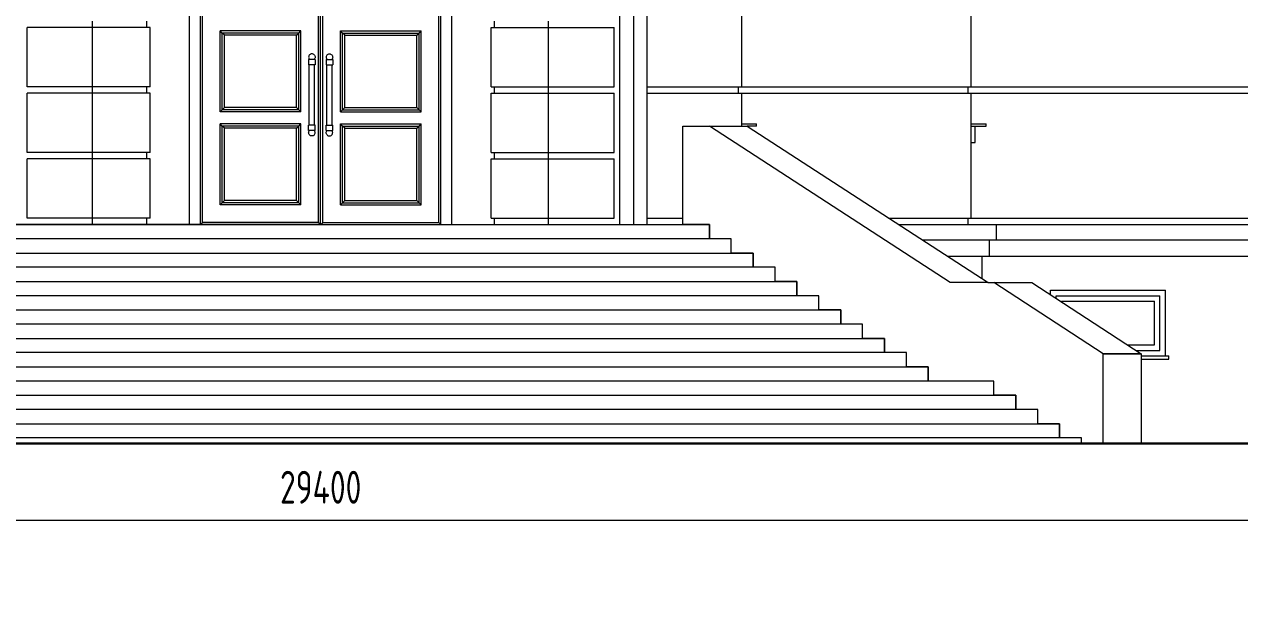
# Model space of a CAD drawing. Header units: millimetres. Extents: x -4890 to 184123, y 36 to 148549.
# Drawn here: x 20000 to 31114, y 104319 to 109549 of the extents above; entities that cross this region are included whole.
import ezdxf

# ---------------------------------------------------------------- set-up
doc = ezdxf.new("R2010")
doc.units = ezdxf.units.MM
for name, color, linetype, lineweight in [('Dimension', 4, 'Continuous', 5), ('Wall_General', 5, 'Continuous', 30), ('Wall_Satelit', 253, 'Continuous', 5)]:
    doc.layers.add(name, color=color, linetype=linetype, lineweight=lineweight)
doc.styles.add('OK300', font='isocpeur.ttf', dxfattribs={"width": 0.7, "height": 300})
doc.dimstyles.new('OK100', dxfattribs={"dimtxt": 300, "dimasz": 150, "dimexe": 150, "dimexo": 150, "dimgap": 150, "dimtad": 1, "dimdec": 0, "dimzin": 0, "dimdsep": 46, "dimtxsty": 'OK300', "dimblk": 'ARCHTICK', "dimcen": 150, "dimdle": 150, "dimclrd": 256, "dimclre": 256, "dimclrt": 256, "dimadec": 0, "dimazin": 0, "dimtfac": 1, "dimtdec": 0, "dimtofl": 0, "dimtmove": 0, "dimatfit": 3, "dimldrblk": 'DOT', "dimfxl": 1, "dimtolj": 1, "dimtzin": 0, "dimlwd": -1, "dimlwe": -1, "dimarcsym": 0})

# ---------------------------------------------------------------- blocks, each defined once
blk = doc.blocks.new('_ArchTick')
at = {"color": 0, "linetype": 'ByBlock', "const_width": 0.15}
blk.add_lwpolyline([(-0.5, -0.5), (0.5, 0.5)], dxfattribs=at)
blk = doc.blocks.new('*D116')
at = {"layer": 'Defpoints', "color": 0, "transparency": 16777216}
for p in [(37410, 105019), (8010, 104319), (37410, 104319)]:
    blk.add_point(p, dxfattribs=at)
at = {"layer": 'Dimension', "transparency": 16777216}
for p, q in [((8010, 104469), (8010, 105169)), ((37410, 104469), (37410, 105169)), ((7860, 105019), (37560, 105019))]:
    blk.add_line(p, q, dxfattribs=at)
at = {"layer": 'Dimension', "transparency": 16777216, "xscale": 150, "yscale": 150, "zscale": 150, "rotation": 180}
blk.add_blockref('_ArchTick', (8010, 105019), dxfattribs=at)
at = {"layer": 'Dimension', "transparency": 16777216, "xscale": 150, "yscale": 150, "zscale": 150}
blk.add_blockref('_ArchTick', (37410, 105019), dxfattribs=at)
at = {"layer": 'Dimension', "transparency": 16777216, "insert": (22710, 105319), "char_height": 300, "attachment_point": 5, "style": 'OK300'}
blk.add_mtext('\\A1;29400', dxfattribs=at)
blk = doc.blocks.new('_Dot')
at = {"layer": 'Dimension', "color": 0, "lineweight": -2}
blk.add_line((-0.5, 0), (-1, 0), dxfattribs=at)
at = {"layer": 'Dimension', "color": 0, "const_width": 0.5}
blk.add_lwpolyline([(-0.25, 0, 1), (0.25, 0, 1)], format="xyb", close=True, dxfattribs=at)

msp = doc.modelspace()

# ---------------------------------------------------------------- linework, layer by layer
at = {"layer": 'Wall_General'}
msp.add_lwpolyline([(49283.1, 105719), (7359.7, 105719), (7359.7, 106119), (-2004.9, 106119)], dxfattribs=at)
at = {"layer": 'Wall_Satelit'}
for p, q in [((25574.7, 107719), (25574.7, 119922.5)), ((25694.7, 107719), (25694.7, 119934.4)), ((25444.7, 107719), (25444.7, 119909.7)), ((22689.7, 107739), (22689.7, 112399)), ((22709.7, 107719), (22709.7, 112419)), ((22729.7, 107739), (22729.7, 112399)), ((21609.7, 107719), (21609.7, 111373.1)), ((21629.7, 107739), (21629.7, 111372.1)), ((23789.7, 107739), (23789.7, 111372.1)), ((23809.7, 107719), (23809.7, 111373.1)), ((21509.7, 107719), (21509.7, 111319)), ((23909.7, 107719), (23909.7, 111319)), ((26559.7, 108979), (26559.7, 110119)), ((28659.7, 108979), (28659.7, 110119)), ((20624.7, 109519), (20024.7, 109519)), ((20024.7, 108979), (20024.7, 109519)), ((20624.7, 109519), (20624.7, 109579)), ((21149.7, 109519), (20624.7, 109519)), ((20624.7, 108979), (20624.7, 109519)), ((21119.7, 109519), (21119.7, 109579)), ((21149.7, 108979), (21149.7, 109519)), ((22529.7, 109489), (21789.7, 109489)), ((21789.7, 108749), (21789.7, 109489)), ((21809.7, 109469), (21789.7, 109489)), ((22509.7, 109469), (22529.7, 109489)), ((22529.7, 108749), (22529.7, 109489)), ((22889.7, 108749), (22889.7, 109489)), ((22889.7, 109489), (23629.7, 109489)), ((22909.7, 109469), (22889.7, 109489)), ((23609.7, 109469), (23629.7, 109489)), ((23629.7, 108749), (23629.7, 109489)), ((24269.7, 108979), (24269.7, 109519)), ((24269.7, 109519), (24794.7, 109519)), ((24299.7, 109519), (24299.7, 109579)), ((24794.7, 109519), (24794.7, 109579)), ((24794.7, 108979), (24794.7, 109519)), ((24794.7, 109519), (25394.7, 109519)), ((25394.7, 108979), (25394.7, 109519)), ((22509.7, 109469), (21809.7, 109469)), ((21809.7, 108769), (21809.7, 109469)), ((21829.7, 109449), (21809.7, 109469)), ((22489.7, 109449), (21829.7, 109449)), ((21829.7, 108789), (21829.7, 109449)), ((22489.7, 109449), (22509.7, 109469)), ((22489.7, 108789), (22489.7, 109449)), ((22509.7, 108769), (22509.7, 109469)), ((22909.7, 108769), (22909.7, 109469)), ((22909.7, 109469), (23609.7, 109469)), ((22929.7, 109449), (22909.7, 109469)), ((22929.7, 108789), (22929.7, 109449)), ((22929.7, 109449), (23589.7, 109449)), ((23589.7, 109449), (23609.7, 109469)), ((23589.7, 108789), (23589.7, 109449)), ((23609.7, 108769), (23609.7, 109469)), ((22600.3, 109254.9), (22599.7, 109249)), ((22602, 109260.5), (22600.3, 109254.9)), ((22604.7, 109265.7), (22602, 109260.5)), ((22608.5, 109270.2), (22604.7, 109265.7)), ((22613, 109274), (22608.5, 109270.2)), ((22618.2, 109276.7), (22613, 109274)), ((22623.8, 109278.4), (22618.2, 109276.7)), ((22629.7, 109279), (22623.8, 109278.4)), ((22635.5, 109278.4), (22629.7, 109279)), ((22641.2, 109276.7), (22635.5, 109278.4)), ((22646.3, 109274), (22641.2, 109276.7)), ((22650.9, 109270.2), (22646.3, 109274)), ((22650.9, 109270.2), (22654.6, 109265.7)), ((22654.6, 109265.7), (22657.4, 109260.5)), ((22657.4, 109260.5), (22659.1, 109254.9)), ((22659.1, 109254.9), (22659.7, 109249)), ((22760.3, 109254.9), (22759.7, 109249)), ((22762, 109260.5), (22760.3, 109254.9)), ((22764.7, 109265.7), (22762, 109260.5)), ((22768.5, 109270.2), (22764.7, 109265.7)), ((22768.5, 109270.2), (22773, 109274)), ((22773, 109274), (22778.2, 109276.7)), ((22778.2, 109276.7), (22783.8, 109278.4)), ((22783.8, 109278.4), (22789.7, 109279)), ((22789.7, 109279), (22795.5, 109278.4)), ((22795.5, 109278.4), (22801.1, 109276.7)), ((22801.1, 109276.7), (22806.3, 109274)), ((22806.3, 109274), (22810.9, 109270.2)), ((22810.9, 109270.2), (22814.6, 109265.7)), ((22814.6, 109265.7), (22817.4, 109260.5)), ((22817.4, 109260.5), (22819.1, 109254.9)), ((22819.1, 109254.9), (22819.7, 109249)), ((22599.7, 109249), (22600.3, 109243.1)), ((22599.7, 109229), (22599.7, 109179)), ((22600.8, 109229), (22599.7, 109229)), ((22600.8, 109179), (22599.7, 109179)), ((22600.3, 109243.1), (22602, 109237.5)), ((22603.1, 109229), (22600.8, 109229)), ((22603.1, 109179), (22600.8, 109179)), ((22602, 109237.5), (22604.7, 109232.3)), ((22606.4, 109229), (22603.1, 109229)), ((22606.4, 109179), (22603.1, 109179)), ((22604.7, 109232.3), (22607.5, 109229)), ((22604.7, 108629), (22604.7, 109179)), ((22610.5, 109229), (22606.4, 109229)), ((22610.5, 109179), (22606.4, 109179)), ((22615.5, 109229), (22610.5, 109229)), ((22615.5, 109179), (22610.5, 109179)), ((22620.9, 109229), (22615.5, 109229)), ((22620.9, 109179), (22615.5, 109179)), ((22626.7, 109229), (22620.9, 109229)), ((22626.7, 109179), (22620.9, 109179)), ((22632.6, 109229), (22626.7, 109229)), ((22632.6, 109179), (22626.7, 109179)), ((22638.4, 109229), (22632.6, 109229)), ((22638.4, 109179), (22632.6, 109179)), ((22643.9, 109229), (22638.4, 109229)), ((22643.9, 109179), (22638.4, 109179)), ((22648.8, 109229), (22643.9, 109229)), ((22648.8, 109179), (22643.9, 109179)), ((22653, 109229), (22648.8, 109229)), ((22653, 109179), (22648.8, 109179)), ((22654.6, 109232.3), (22651.9, 109229)), ((22656.3, 109229), (22653, 109229)), ((22656.3, 109179), (22653, 109179)), ((22657.4, 109237.5), (22654.6, 109232.3)), ((22654.7, 108629), (22654.7, 109179)), ((22658.5, 109229), (22656.3, 109229)), ((22658.5, 109179), (22656.3, 109179)), ((22659.1, 109243.1), (22657.4, 109237.5)), ((22659.7, 109229), (22658.5, 109229)), ((22659.7, 109179), (22658.5, 109179)), ((22659.7, 109249), (22659.1, 109243.1)), ((22659.7, 109229), (22659.7, 109179)), ((22759.7, 109249), (22760.3, 109243.1)), ((22759.7, 109229), (22760.8, 109229)), ((22759.7, 109229), (22759.7, 109179)), ((22759.7, 109179), (22760.8, 109179)), ((22760.3, 109243.1), (22762, 109237.5)), ((22760.8, 109229), (22763.1, 109229)), ((22760.8, 109179), (22763.1, 109179)), ((22762, 109237.5), (22764.7, 109232.3)), ((22763.1, 109229), (22766.4, 109229)), ((22763.1, 109179), (22766.4, 109179)), ((22764.7, 109232.3), (22767.5, 109229)), ((22764.7, 108629), (22764.7, 109179)), ((22766.4, 109229), (22770.5, 109229)), ((22766.4, 109179), (22770.5, 109179)), ((22770.5, 109229), (22775.5, 109229)), ((22770.5, 109179), (22775.5, 109179)), ((22775.5, 109229), (22780.9, 109229)), ((22775.5, 109179), (22780.9, 109179)), ((22780.9, 109229), (22786.7, 109229)), ((22780.9, 109179), (22786.7, 109179)), ((22786.7, 109229), (22792.6, 109229)), ((22786.7, 109179), (22792.6, 109179)), ((22792.6, 109229), (22798.4, 109229)), ((22792.6, 109179), (22798.4, 109179)), ((22798.4, 109229), (22803.9, 109229)), ((22798.4, 109179), (22803.9, 109179)), ((22803.9, 109229), (22808.8, 109229)), ((22803.9, 109179), (22808.8, 109179)), ((22808.8, 109229), (22813, 109229)), ((22808.8, 109179), (22813, 109179)), ((22814.6, 109232.3), (22811.9, 109229)), ((22813, 109229), (22816.3, 109229)), ((22813, 109179), (22816.3, 109179)), ((22817.4, 109237.5), (22814.6, 109232.3)), ((22814.7, 108629), (22814.7, 109179)), ((22816.3, 109229), (22818.5, 109229)), ((22816.3, 109179), (22818.5, 109179)), ((22819.1, 109243.1), (22817.4, 109237.5)), ((22818.5, 109229), (22819.7, 109229)), ((22818.5, 109179), (22819.7, 109179)), ((22819.7, 109249), (22819.1, 109243.1)), ((22819.7, 109229), (22819.7, 109179)), ((20624.7, 108979), (20024.7, 108979)), ((21149.7, 108979), (20624.7, 108979)), ((20624.7, 108919), (20624.7, 108979)), ((21119.7, 108919), (21119.7, 108979)), ((24269.7, 108979), (24794.7, 108979)), ((24299.7, 108919), (24299.7, 108979)), ((24794.7, 108919), (24794.7, 108979)), ((24794.7, 108979), (25394.7, 108979)), ((25694.7, 108979), (26559.7, 108979)), ((26529.7, 108919), (26529.7, 108979)), ((26559.7, 108979), (28659.7, 108979)), ((28629.7, 108919), (28629.7, 108979)), ((28659.7, 108979), (31255.9, 108979)), ((20024.7, 108379), (20024.7, 108919)), ((20624.7, 108919), (20024.7, 108919)), ((20624.7, 108379), (20624.7, 108919)), ((21149.7, 108919), (20624.7, 108919)), ((21149.7, 108379), (21149.7, 108919)), ((24269.7, 108379), (24269.7, 108919)), ((24269.7, 108919), (24794.7, 108919)), ((24794.7, 108379), (24794.7, 108919)), ((24794.7, 108919), (25394.7, 108919)), ((25394.7, 108379), (25394.7, 108919)), ((25694.7, 108919), (26559.7, 108919)), ((26559.7, 108619), (26559.7, 108919)), ((26559.7, 108919), (28659.7, 108919)), ((28659.7, 107779), (28659.7, 108919)), ((28659.7, 108919), (31255.9, 108919)), ((21789.7, 108749), (21809.7, 108769)), ((22529.7, 108749), (21789.7, 108749)), ((21809.7, 108769), (21829.7, 108789)), ((22509.7, 108769), (21809.7, 108769)), ((22489.7, 108789), (21829.7, 108789)), ((22509.7, 108769), (22489.7, 108789)), ((22529.7, 108749), (22509.7, 108769)), ((22889.7, 108749), (22909.7, 108769)), ((22889.7, 108749), (23629.7, 108749)), ((22909.7, 108769), (22929.7, 108789)), ((22909.7, 108769), (23609.7, 108769)), ((22929.7, 108789), (23589.7, 108789)), ((23609.7, 108769), (23589.7, 108789)), ((23629.7, 108749), (23609.7, 108769)), ((21789.7, 107899), (21789.7, 108639)), ((21809.7, 108619), (21789.7, 108639)), ((22529.7, 108639), (21789.7, 108639)), ((22509.7, 108619), (21809.7, 108619)), ((21809.7, 107919), (21809.7, 108619)), ((21829.7, 108599), (21809.7, 108619)), ((22489.7, 108599), (21829.7, 108599)), ((21829.7, 107939), (21829.7, 108599)), ((22489.7, 108599), (22509.7, 108619)), ((22489.7, 107939), (22489.7, 108599)), ((22509.7, 108619), (22529.7, 108639)), ((22509.7, 107919), (22509.7, 108619)), ((22529.7, 107899), (22529.7, 108639)), ((22600.8, 108629), (22599.7, 108629)), ((22599.7, 108579), (22599.7, 108629)), ((22603.1, 108629), (22600.8, 108629)), ((22606.4, 108629), (22603.1, 108629)), ((22610.5, 108629), (22606.4, 108629)), ((22615.5, 108629), (22610.5, 108629)), ((22620.9, 108629), (22615.5, 108629)), ((22626.7, 108629), (22620.9, 108629)), ((22632.6, 108629), (22626.7, 108629)), ((22638.4, 108629), (22632.6, 108629)), ((22643.9, 108629), (22638.4, 108629)), ((22648.8, 108629), (22643.9, 108629)), ((22653, 108629), (22648.8, 108629)), ((22656.3, 108629), (22653, 108629)), ((22658.5, 108629), (22656.3, 108629)), ((22659.7, 108629), (22658.5, 108629)), ((22659.7, 108579), (22659.7, 108629)), ((22759.7, 108579), (22759.7, 108629)), ((22759.7, 108629), (22760.8, 108629)), ((22760.8, 108629), (22763.1, 108629)), ((22763.1, 108629), (22766.4, 108629)), ((22766.4, 108629), (22770.5, 108629)), ((22770.5, 108629), (22775.5, 108629)), ((22775.5, 108629), (22780.9, 108629)), ((22780.9, 108629), (22786.7, 108629)), ((22786.7, 108629), (22792.6, 108629)), ((22792.6, 108629), (22798.4, 108629)), ((22798.4, 108629), (22803.9, 108629)), ((22803.9, 108629), (22808.8, 108629)), ((22808.8, 108629), (22813, 108629)), ((22813, 108629), (22816.3, 108629)), ((22816.3, 108629), (22818.5, 108629)), ((22818.5, 108629), (22819.7, 108629)), ((22819.7, 108579), (22819.7, 108629)), ((22889.7, 107899), (22889.7, 108639)), ((22889.7, 108639), (23629.7, 108639)), ((22909.7, 108619), (22889.7, 108639)), ((22909.7, 107919), (22909.7, 108619)), ((22909.7, 108619), (23609.7, 108619)), ((22929.7, 108599), (22909.7, 108619)), ((22929.7, 107939), (22929.7, 108599)), ((22929.7, 108599), (23589.7, 108599)), ((23589.7, 108599), (23609.7, 108619)), ((23589.7, 107939), (23589.7, 108599)), ((23609.7, 108619), (23629.7, 108639)), ((23609.7, 107919), (23609.7, 108619)), ((23629.7, 107899), (23629.7, 108639)), ((26559.7, 108639), (26694.7, 108639)), ((26694.7, 108619), (26694.7, 108639)), ((28659.7, 108639), (28794.7, 108639)), ((28659.7, 108619), (28794.7, 108619)), ((28694.7, 108469), (28694.7, 108619)), ((28794.7, 108619), (28794.7, 108639)), ((22600.8, 108579), (22599.7, 108579)), ((22599.7, 108559), (22600.3, 108564.8)), ((22600.3, 108553.1), (22599.7, 108559)), ((22600.3, 108564.8), (22602, 108570.5)), ((22602, 108547.5), (22600.3, 108553.1)), ((22603.1, 108579), (22600.8, 108579)), ((22602, 108570.5), (22604.7, 108575.6)), ((22604.7, 108542.3), (22602, 108547.5)), ((22606.4, 108579), (22603.1, 108579)), ((22604.7, 108575.6), (22607.5, 108579)), ((22608.5, 108537.8), (22604.7, 108542.3)), ((22610.5, 108579), (22606.4, 108579)), ((22613, 108534), (22608.5, 108537.8)), ((22615.5, 108579), (22610.5, 108579)), ((22618.2, 108531.3), (22613, 108534)), ((22620.9, 108579), (22615.5, 108579)), ((22623.8, 108529.6), (22618.2, 108531.3)), ((22626.7, 108579), (22620.9, 108579)), ((22629.7, 108529), (22623.8, 108529.6)), ((22632.6, 108579), (22626.7, 108579)), ((22635.5, 108529.6), (22629.7, 108529)), ((22638.4, 108579), (22632.6, 108579)), ((22641.2, 108531.3), (22635.5, 108529.6)), ((22643.9, 108579), (22638.4, 108579)), ((22646.3, 108534), (22641.2, 108531.3)), ((22648.8, 108579), (22643.9, 108579)), ((22650.9, 108537.8), (22646.3, 108534)), ((22653, 108579), (22648.8, 108579)), ((22650.9, 108537.8), (22654.6, 108542.3)), ((22654.6, 108575.6), (22651.9, 108579)), ((22656.3, 108579), (22653, 108579)), ((22657.4, 108570.5), (22654.6, 108575.6)), ((22654.6, 108542.3), (22657.4, 108547.5)), ((22658.5, 108579), (22656.3, 108579)), ((22659.1, 108564.8), (22657.4, 108570.5)), ((22657.4, 108547.5), (22659.1, 108553.1)), ((22659.7, 108579), (22658.5, 108579)), ((22659.7, 108559), (22659.1, 108564.8)), ((22659.1, 108553.1), (22659.7, 108559)), ((22759.7, 108579), (22760.8, 108579)), ((22759.7, 108559), (22760.3, 108564.8)), ((22760.3, 108553.1), (22759.7, 108559)), ((22760.3, 108564.8), (22762, 108570.5)), ((22762, 108547.5), (22760.3, 108553.1)), ((22760.8, 108579), (22763.1, 108579)), ((22762, 108570.5), (22764.7, 108575.6)), ((22764.7, 108542.3), (22762, 108547.5)), ((22763.1, 108579), (22766.4, 108579)), ((22764.7, 108575.6), (22767.5, 108579)), ((22768.5, 108537.8), (22764.7, 108542.3)), ((22766.4, 108579), (22770.5, 108579)), ((22768.5, 108537.8), (22773, 108534)), ((22770.5, 108579), (22775.5, 108579)), ((22773, 108534), (22778.2, 108531.3)), ((22775.5, 108579), (22780.9, 108579)), ((22778.2, 108531.3), (22783.8, 108529.6)), ((22780.9, 108579), (22786.7, 108579)), ((22783.8, 108529.6), (22789.7, 108529)), ((22786.7, 108579), (22792.6, 108579)), ((22789.7, 108529), (22795.5, 108529.6)), ((22792.6, 108579), (22798.4, 108579)), ((22795.5, 108529.6), (22801.1, 108531.3)), ((22798.4, 108579), (22803.9, 108579)), ((22801.1, 108531.3), (22806.3, 108534)), ((22803.9, 108579), (22808.8, 108579)), ((22806.3, 108534), (22810.9, 108537.8)), ((22808.8, 108579), (22813, 108579)), ((22810.9, 108537.8), (22814.6, 108542.3)), ((22814.6, 108575.6), (22811.9, 108579)), ((22813, 108579), (22816.3, 108579)), ((22817.4, 108570.5), (22814.6, 108575.6)), ((22814.6, 108542.3), (22817.4, 108547.5)), ((22816.3, 108579), (22818.5, 108579)), ((22819.1, 108564.8), (22817.4, 108570.5)), ((22817.4, 108547.5), (22819.1, 108553.1)), ((22818.5, 108579), (22819.7, 108579)), ((22819.7, 108559), (22819.1, 108564.8)), ((22819.1, 108553.1), (22819.7, 108559)), ((20624.7, 108379), (20024.7, 108379)), ((21149.7, 108379), (20624.7, 108379)), ((20624.7, 108319), (20624.7, 108379)), ((21119.7, 108319), (21119.7, 108379)), ((24269.7, 108379), (24794.7, 108379)), ((24299.7, 108319), (24299.7, 108379)), ((24794.7, 108319), (24794.7, 108379)), ((24794.7, 108379), (25394.7, 108379)), ((28659.7, 108469), (28694.7, 108469)), ((20624.7, 108319), (20024.7, 108319)), ((20024.7, 107779), (20024.7, 108319)), ((21149.7, 108319), (20624.7, 108319)), ((20624.7, 107779), (20624.7, 108319)), ((21149.7, 107779), (21149.7, 108319)), ((24269.7, 107779), (24269.7, 108319)), ((24269.7, 108319), (24794.7, 108319)), ((24794.7, 107779), (24794.7, 108319)), ((24794.7, 108319), (25394.7, 108319)), ((25394.7, 107779), (25394.7, 108319)), ((21789.7, 107899), (21809.7, 107919)), ((21809.7, 107919), (21829.7, 107939)), ((22509.7, 107919), (21809.7, 107919)), ((22489.7, 107939), (21829.7, 107939)), ((22509.7, 107919), (22489.7, 107939)), ((22529.7, 107899), (22509.7, 107919)), ((22889.7, 107899), (22909.7, 107919)), ((22909.7, 107919), (22929.7, 107939)), ((22909.7, 107919), (23609.7, 107919)), ((22929.7, 107939), (23589.7, 107939)), ((23609.7, 107919), (23589.7, 107939)), ((23629.7, 107899), (23609.7, 107919)), ((22529.7, 107899), (21789.7, 107899)), ((22889.7, 107899), (23629.7, 107899)), ((20266.9, 107719), (19907, 107719)), ((20624.7, 107779), (20024.7, 107779)), ((20632.7, 107719), (20266.9, 107719)), ((21149.7, 107779), (20624.7, 107779)), ((20624.7, 107719), (20624.7, 107779)), ((21003.5, 107719), (20632.7, 107719)), ((21378.3, 107719), (21003.5, 107719)), ((21119.7, 107719), (21119.7, 107779)), ((21756.4, 107719), (21378.3, 107719)), ((21609.7, 107719), (21629.7, 107739)), ((22689.7, 107739), (21629.7, 107739)), ((22136.8, 107719), (21756.4, 107719)), ((22518.6, 107719), (22136.8, 107719)), ((22709.7, 107719), (22518.6, 107719)), ((22709.7, 107719), (22689.7, 107739)), ((22709.7, 107719), (22729.7, 107739)), ((22709.7, 107719), (22900.8, 107719)), ((22729.7, 107739), (23789.7, 107739)), ((22900.8, 107719), (23282.5, 107719)), ((23282.5, 107719), (23662.9, 107719)), ((23662.9, 107719), (24041, 107719)), ((23809.7, 107719), (23789.7, 107739)), ((24041, 107719), (24415.9, 107719)), ((24269.7, 107779), (24794.7, 107779)), ((24299.7, 107719), (24299.7, 107779)), ((24415.9, 107719), (24786.7, 107719)), ((24786.7, 107719), (25152.4, 107719)), ((24794.7, 107719), (24794.7, 107779)), ((24794.7, 107779), (25394.7, 107779)), ((25152.4, 107719), (25512.3, 107719)), ((25512.3, 107719), (25865.4, 107719)), ((25694.7, 107779), (26021.2, 107779)), ((25865.4, 107719), (26021.2, 107719)), ((27904.4, 107779), (28659.7, 107779)), ((27996.8, 107719), (28889.7, 107719)), ((28629.7, 107719), (28629.7, 107779)), ((28659.7, 107779), (31255.9, 107779)), ((28889.7, 107579), (28889.7, 107719)), ((28889.7, 107719), (31351.1, 107719)), ((28212.3, 107579), (28889.7, 107579)), ((28824.7, 107429), (28824.7, 107579)), ((28889.7, 107579), (31351.1, 107579)), ((28443.3, 107429), (28824.7, 107429)), ((28759.7, 107223.5), (28759.7, 107429)), ((28824.7, 107429), (31324.2, 107429)), ((29384.7, 107077.4), (29384.7, 107119)), ((29384.7, 107119), (30434.7, 107119)), ((29434.7, 107044.9), (29434.7, 107069)), ((29434.7, 107069), (30384.7, 107069)), ((30384.7, 106569), (30384.7, 107069)), ((30434.7, 106519), (30434.7, 107119)), ((29484.7, 107012.4), (29484.7, 107019)), ((29484.7, 107019), (30334.7, 107019)), ((30334.7, 106619), (30334.7, 107019)), ((30090.2, 106619), (30334.7, 106619)), ((30167.2, 106569), (30384.7, 106569)), ((30213.3, 106519), (30464.7, 106519)), ((30213.3, 106489), (30464.7, 106489)), ((30464.7, 106489), (30464.7, 106519))]:
    msp.add_line(p, q, dxfattribs=at)
for points in [[(30213.3, 105719), (29666.9, 105719), (29666.9, 105769), (29466.8, 105769), (29466.8, 105899), (29266.7, 105899), (29266.7, 106029), (29066.6, 106029), (29066.6, 106159), (28866.5, 106159), (28866.5, 106289), (28266.2, 106289), (28266.2, 106419), (28066.1, 106419), (28066.1, 106549), (27866, 106549), (27866, 106679), (27665.9, 106679), (27665.9, 106809), (27465.7, 106809), (27465.7, 106939), (27265.6, 106939), (27265.6, 107069), (27065.4, 107069), (27065.4, 107199), (26865.3, 107199), (26865.3, 107329), (26665.1, 107329), (26665.1, 107459), (26464.8, 107459), (26464.8, 107589), (26264.6, 107589), (26264.6, 107719), (26021.2, 107719), (26021.2, 108619), (26611, 108619), (28812.8, 107189), (29212.9, 107189), (30213.3, 106539.1)], [(26611, 108619), (28812.8, 107189), (28466.4, 107189), (26264.6, 108619)], [(19154.7, 107719), (26264.6, 107719), (26264.6, 107589), (19154.7, 107589)], [(26464.8, 107589), (18954.5, 107589), (18954.5, 107459), (26464.8, 107459)], [(18754.3, 107459), (26665.1, 107459), (26665.1, 107329), (18754.3, 107329)], [(26865.3, 107329), (18554.1, 107329), (18554.1, 107199), (26865.3, 107199)], [(18353.9, 107199), (27065.4, 107199), (27065.4, 107069), (18353.9, 107069)], [(29212.9, 107189), (30213.3, 106539.1), (29866.9, 106539.1), (28866.5, 107189)], [(27265.6, 107069), (18153.8, 107069), (18153.8, 106939), (27265.6, 106939)], [(17953.6, 106939), (27465.7, 106939), (27465.7, 106809), (17953.6, 106809)], [(27665.9, 106809), (17753.5, 106809), (17753.5, 106679), (27665.9, 106679)], [(17553.3, 106679), (27866, 106679), (27866, 106549), (17553.3, 106549)], [(28066.1, 106549), (17353.2, 106549), (17353.2, 106419), (28066.1, 106419)], [(29866.9, 106539.1), (30213.3, 106539.1), (30213.3, 105719), (29866.9, 105719)], [(17153.1, 106419), (28266.2, 106419), (28266.2, 106289), (17153.1, 106289)], [(28866.5, 106289), (16552.8, 106289), (16552.8, 106159), (28866.5, 106159)], [(16352.7, 106159), (29066.6, 106159), (29066.6, 106029), (16352.7, 106029)], [(29266.7, 106029), (16152.6, 106029), (16152.6, 105899), (29266.7, 105899)], [(15952.6, 105899), (29466.8, 105899), (29466.8, 105769), (15952.6, 105769)], [(29666.9, 105769), (15752.5, 105769), (15752.5, 105719), (29666.9, 105719)]]:
    msp.add_lwpolyline(points, close=True, dxfattribs=at)
msp.add_lwpolyline([(26694.7, 108619), (26611, 108619)], dxfattribs=at)

# ---------------------------------------------------------------- dimensions: what is measured, and where the dimension line sits
at = {"layer": 'Dimension'}
dim = msp.add_linear_dim(base=(37409.7, 105019), p1=(8009.7, 104319), p2=(37409.7, 104319), dimstyle='OK100', dxfattribs=at)
dim.commit()
dim.dimension.update_dxf_attribs({"geometry": '*D116', "text_midpoint": (22709.7, 105319)})

doc.saveas('drawing.dxf')
